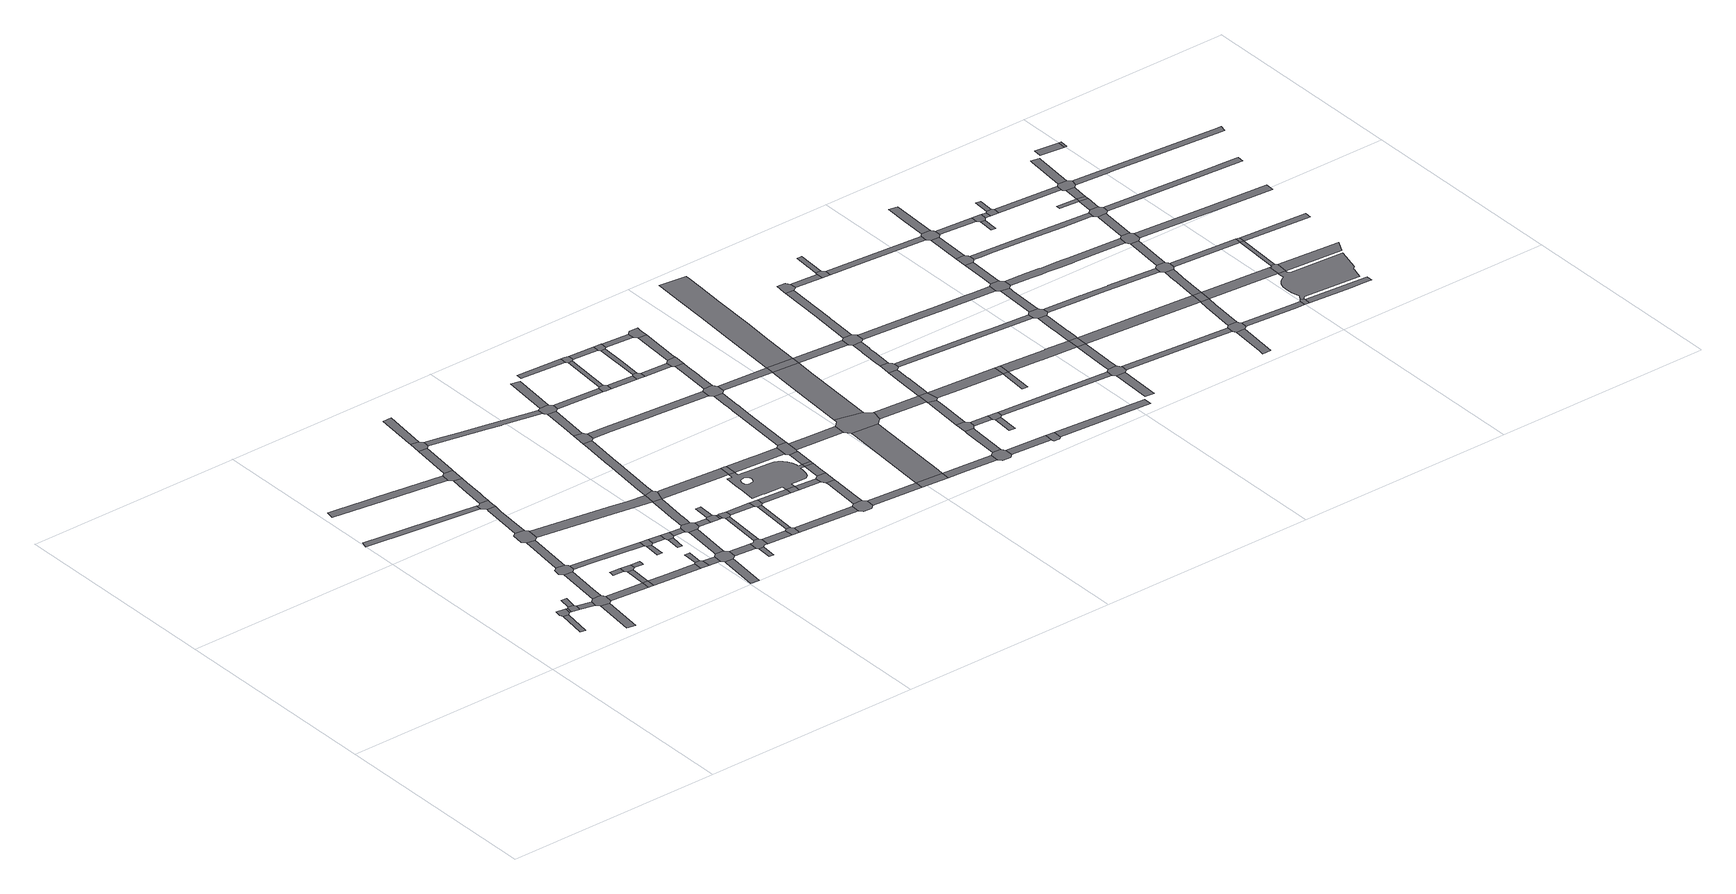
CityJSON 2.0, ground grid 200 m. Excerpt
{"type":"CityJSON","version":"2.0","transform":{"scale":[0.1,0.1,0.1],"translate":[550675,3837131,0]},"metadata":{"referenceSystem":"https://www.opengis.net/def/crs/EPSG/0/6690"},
"CityObjects":{
"road1":{"type":"Road","attributes":{"RoadStructureAttribute.sectionType":"1"},"geometry":[{"type":"MultiSurface","lod":"1","boundaries":[[[0,1,2,3]]]}]},
"road2":{"type":"Road","geometry":[{"type":"MultiSurface","lod":"1","boundaries":[[[4,5,0,3,6,7]]]}]},
"road3":{"type":"Road","attributes":{"RoadStructureAttribute.sectionType":"1"},"geometry":[{"type":"MultiSurface","lod":"1","boundaries":[[[7,6,8,9]]]}]},
"road4":{"type":"Road","geometry":[{"type":"MultiSurface","lod":"1","boundaries":[[[10,9,8,11,12,13]]]}]},
"road5":{"type":"Road","geometry":[{"type":"MultiSurface","lod":"1","boundaries":[[[14,15,10,13]]]}]},
"road6":{"type":"Road","attributes":{"RoadStructureAttribute.sectionType":"1"},"geometry":[{"type":"MultiSurface","lod":"1","boundaries":[[[12,11,16,17]]]}]},
"road7":{"type":"Road","attributes":{"RoadStructureAttribute.sectionType":"1"},"geometry":[{"type":"MultiSurface","lod":"1","boundaries":[[[18,19,20,21]]]}]},
"road8":{"type":"Road","geometry":[{"type":"MultiSurface","lod":"1","boundaries":[[[22,17,16,23,18,21,24,25,26,27]]]}]},
"road9":{"type":"Road","attributes":{"RoadStructureAttribute.sectionType":"1"},"geometry":[{"type":"MultiSurface","lod":"1","boundaries":[[[28,22,27,29,30,31]]]}]},
"road10":{"type":"Road","attributes":{"RoadStructureAttribute.sectionType":"1"},"geometry":[{"type":"MultiSurface","lod":"1","boundaries":[[[32,33,34,35,36,37,38]]]}]},
"road11":{"type":"Road","geometry":[{"type":"MultiSurface","lod":"1","boundaries":[[[39,40,41,42,43,44,28,31,45,46,47,48,49,50]]]}]},
"road12":{"type":"Road","attributes":{"RoadStructureAttribute.sectionType":"1"},"geometry":[{"type":"MultiSurface","lod":"1","boundaries":[[[25,24,51,52,53]]]}]},
"road13":{"type":"Road","attributes":{"RoadStructureAttribute.sectionType":"1"},"geometry":[{"type":"MultiSurface","lod":"1","boundaries":[[[54,55,56,57,58,59,60,61,62]]]}]},
"road14":{"type":"Road","attributes":{"RoadStructureAttribute.sectionType":"1"},"geometry":[{"type":"MultiSurface","lod":"1","boundaries":[[[63,39,50,64]]]}]},
"road15":{"type":"Road","geometry":[{"type":"MultiSurface","lod":"1","boundaries":[[[53,52,65,66]]]}]},
"road16":{"type":"Road","attributes":{"RoadStructureAttribute.sectionType":"1"},"geometry":[{"type":"MultiSurface","lod":"1","boundaries":[[[67,68,69,70,71]]]}]},
"road17":{"type":"Road","geometry":[{"type":"MultiSurface","lod":"1","boundaries":[[[72,73,74,75,76,77,78,63,64,79,80,81,82,83,84,85,86]]]}]},
"road18":{"type":"Road","attributes":{"RoadStructureAttribute.sectionType":"1"},"geometry":[{"type":"MultiSurface","lod":"1","boundaries":[[[87,53,66,88]]]}]},
"road19":{"type":"Road","geometry":[{"type":"MultiSurface","lod":"1","boundaries":[[[71,70,87,88,89,90]]]}]},
"road20":{"type":"Road","attributes":{"RoadStructureAttribute.sectionType":"1"},"geometry":[{"type":"MultiSurface","lod":"1","boundaries":[[[91,92,93,94,72,86,95,96,97]]]}]},
"road21":{"type":"Road","attributes":{"RoadStructureAttribute.sectionType":"1"},"geometry":[{"type":"MultiSurface","lod":"1","boundaries":[[[47,46,98,99,100]]]}]},
"road22":{"type":"Road","geometry":[{"type":"MultiSurface","lod":"1","boundaries":[[[101,102,103,90,89]]]}]},
"road23":{"type":"Road","attributes":{"RoadStructureAttribute.sectionType":"1"},"geometry":[{"type":"MultiSurface","lod":"1","boundaries":[[[104,66,65,105,106,107]]]}]},
"road24":{"type":"Road","geometry":[{"type":"MultiSurface","lod":"1","boundaries":[[[108,109,38,37,110,91,97,111,112,113]]]}]},
"road25":{"type":"Road","attributes":{"RoadStructureAttribute.sectionType":"1"},"geometry":[{"type":"MultiSurface","lod":"1","boundaries":[[[114,115,116,108,113,117,118,119,120,121,122]]]}]},
"road26":{"type":"Road","geometry":[{"type":"MultiSurface","lod":"1","boundaries":[[[123,124,125,126]]]}]},
"road27":{"type":"Road","geometry":[{"type":"MultiSurface","lod":"1","boundaries":[[[127,62,61,114,122,128]]]}]},
"road28":{"type":"Road","geometry":[{"type":"MultiSurface","lod":"1","boundaries":[[[129,107,106,130,131,132,133]]]}]},
"road29":{"type":"Road","geometry":[{"type":"MultiSurface","lod":"1","boundaries":[[[100,99,123,126,134,135]]]}]},
"road30":{"type":"Road","geometry":[{"type":"MultiSurface","lod":"1","boundaries":[[[136,137,129,133]]]}]},
"road31":{"type":"Road","attributes":{"RoadStructureAttribute.sectionType":"1"},"geometry":[{"type":"MultiSurface","lod":"1","boundaries":[[[132,131,138,139]]]}]},
"road32":{"type":"Road","attributes":{"RoadStructureAttribute.sectionType":"1"},"geometry":[{"type":"MultiSurface","lod":"1","boundaries":[[[140,127,128,141,142,143]]]}]},
"road33":{"type":"Road","attributes":{"RoadStructureAttribute.sectionType":"1"},"geometry":[{"type":"MultiSurface","lod":"1","boundaries":[[[144,145,82,81,146,147,148,149]]]}]},
"road34":{"type":"Road","attributes":{"RoadStructureAttribute.sectionType":"1"},"geometry":[{"type":"MultiSurface","lod":"1","boundaries":[[[150,151,152,153,154,155]]]}]},
"road35":{"type":"Road","attributes":{"RoadStructureAttribute.sectionType":"1"},"geometry":[{"type":"MultiSurface","lod":"1","boundaries":[[[156,135,134,157,158,159]]]}]},
"road36":{"type":"Road","geometry":[{"type":"MultiSurface","lod":"1","boundaries":[[[160,161,162,163]]]}]},
"road37":{"type":"Road","geometry":[{"type":"MultiSurface","lod":"1","boundaries":[[[159,158,160,163,164,165]]]}]},
"road38":{"type":"Road","geometry":[{"type":"MultiSurface","lod":"1","boundaries":[[[166,140,143,167,168,169,170]]]}]},
"road39":{"type":"Road","geometry":[{"type":"MultiSurface","lod":"1","boundaries":[[[171,139,138,150,155,172,173,174,175,176,177]]]}]},
"road40":{"type":"Road","attributes":{"RoadStructureAttribute.sectionType":"1"},"geometry":[{"type":"MultiSurface","lod":"1","boundaries":[[[165,164,178,179]]]}]},
"road41":{"type":"Road","attributes":{"RoadStructureAttribute.sectionType":"1"},"geometry":[{"type":"MultiSurface","lod":"1","boundaries":[[[180,181,166,170,182]]]}]},
"road42":{"type":"Road","attributes":{"RoadStructureAttribute.sectionType":"1"},"geometry":[{"type":"MultiSurface","lod":"1","boundaries":[[[183,184,171,177,185,186,187]]]}]},
"road43":{"type":"Road","attributes":{"RoadStructureAttribute.sectionType":"1"},"geometry":[{"type":"MultiSurface","lod":"1","boundaries":[[[175,174,188,189]]]}]},
"road44":{"type":"Road","geometry":[{"type":"MultiSurface","lod":"1","boundaries":[[[190,191,179,178,192,183,187,193,194,195]]]}]},
"road45":{"type":"Road","geometry":[{"type":"MultiSurface","lod":"1","boundaries":[[[196,197,198,199]]]}]},
"road46":{"type":"Road","attributes":{"RoadStructureAttribute.sectionType":"1"},"geometry":[{"type":"MultiSurface","lod":"1","boundaries":[[[148,200,201,202,190,195,203,204,205,206,207]]]}]},
"road47":{"type":"Road","geometry":[{"type":"MultiSurface","lod":"1","boundaries":[[[208,209,189,188,196,199,210,211,212,213]]]}]},
"road48":{"type":"Road","attributes":{"RoadStructureAttribute.sectionType":"1"},"geometry":[{"type":"MultiSurface","lod":"1","boundaries":[[[194,193,214,215]]]}]},
"road49":{"type":"Road","geometry":[{"type":"MultiSurface","lod":"1","boundaries":[[[216,215,214,217,218,219]]]}]},
"road50":{"type":"Road","attributes":{"RoadStructureAttribute.sectionType":"1"},"geometry":[{"type":"MultiSurface","lod":"1","boundaries":[[[220,208,213,221]]]}]},
"road51":{"type":"Road","geometry":[{"type":"MultiSurface","lod":"1","boundaries":[[[222,223,224,149,148,207,225]]]}]},
"road52":{"type":"Road","geometry":[{"type":"MultiSurface","lod":"1","boundaries":[[[226,227,228,216,219]]]}]},
"road53":{"type":"Road","attributes":{"RoadStructureAttribute.sectionType":"1"},"geometry":[{"type":"MultiSurface","lod":"1","boundaries":[[[218,217,229,230]]]}]},
"road54":{"type":"Road","attributes":{"RoadStructureAttribute.sectionType":"1"},"geometry":[{"type":"MultiSurface","lod":"1","boundaries":[[[212,211,231,232]]]}]},
"road55":{"type":"Road","attributes":{"RoadStructureAttribute.sectionType":"1"},"geometry":[{"type":"MultiSurface","lod":"1","boundaries":[[[233,234,235,236,237,169,168,238,239,240,241,242,243,244]]]}]},
"road56":{"type":"Road","geometry":[{"type":"MultiSurface","lod":"1","boundaries":[[[245,246,230,229,220,221,247,248]]]}]},
"road57":{"type":"Road","attributes":{"RoadStructureAttribute.sectionType":"1"},"geometry":[{"type":"MultiSurface","lod":"1","boundaries":[[[249,250,251,252,253,149,224,254,255,256,257,258,259,260,261]]]}]},
"road58":{"type":"Road","geometry":[{"type":"MultiSurface","lod":"1","boundaries":[[[262,232,231,263,264,265]]]}]},
"road59":{"type":"Road","attributes":{"RoadStructureAttribute.sectionType":"1"},"geometry":[{"type":"MultiSurface","lod":"1","boundaries":[[[248,247,266,267]]]}]},
"road60":{"type":"Road","attributes":{"RoadStructureAttribute.sectionType":"1"},"geometry":[{"type":"MultiSurface","lod":"1","boundaries":[[[268,262,265,269]]]}]},
"road61":{"type":"Road","attributes":{"RoadStructureAttribute.sectionType":"1"},"geometry":[{"type":"MultiSurface","lod":"1","boundaries":[[[270,225,207,271,272,273,274]]]}]},
"road62":{"type":"Road","geometry":[{"type":"MultiSurface","lod":"1","boundaries":[[[267,266,268,269,275,276,277]]]}]},
"road63":{"type":"Road","geometry":[{"type":"MultiSurface","lod":"1","boundaries":[[[278,249,261,279,280,281,282,283]]]}]},
"road64":{"type":"Road","attributes":{"RoadStructureAttribute.sectionType":"1"},"geometry":[{"type":"MultiSurface","lod":"1","boundaries":[[[264,263,284,285]]]}]},
"road65":{"type":"Road","attributes":{"RoadStructureAttribute.sectionType":"1"},"geometry":[{"type":"MultiSurface","lod":"1","boundaries":[[[286,287,278,283,288]]]}]},
"road66":{"type":"Road","attributes":{"RoadStructureAttribute.sectionType":"1"},"geometry":[{"type":"MultiSurface","lod":"1","boundaries":[[[277,276,289,290]]]}]},
"road67":{"type":"Road","geometry":[{"type":"MultiSurface","lod":"1","boundaries":[[[291,292,244,243,293,286,288,294,295,296]]]}]},
"road68":{"type":"Road","geometry":[{"type":"MultiSurface","lod":"1","boundaries":[[[297,274,273,298,299]]]}]},
"road69":{"type":"Road","attributes":{"RoadStructureAttribute.sectionType":"1"},"geometry":[{"type":"MultiSurface","lod":"1","boundaries":[[[300,301,292,291,302,303]]]}]},
"road70":{"type":"Road","geometry":[{"type":"MultiSurface","lod":"1","boundaries":[[[290,289,304,305]]]}]},
"road71":{"type":"Road","geometry":[{"type":"MultiSurface","lod":"1","boundaries":[[[306,298,273,307,308,309,310,311,312,313,314,315,290,305,316,317,318,319,320,321,322,323,324,325,326,327,328,329,330,331,332,333,334,335],[336,337,338,339,340,341,342,343,344,345,346,347,348,349,350,351,352,353,354,355,356,357,358,359,360,361]]]}]},
"road72":{"type":"Road","geometry":[{"type":"MultiSurface","lod":"1","boundaries":[[[362,285,284,363,364,365,366,367]]]}]},
"road73":{"type":"Road","attributes":{"RoadStructureAttribute.sectionType":"1"},"geometry":[{"type":"MultiSurface","lod":"1","boundaries":[[[305,304,368,369]]]}]},
"road74":{"type":"Road","attributes":{"RoadStructureAttribute.sectionType":"1"},"geometry":[{"type":"MultiSurface","lod":"1","boundaries":[[[296,295,370,371]]]}]},
"road75":{"type":"Road","attributes":{"RoadStructureAttribute.sectionType":"1"},"geometry":[{"type":"MultiSurface","lod":"1","boundaries":[[[372,373,299,298,374,375]]]}]},
"road76":{"type":"Road","attributes":{"RoadStructureAttribute.sectionType":"1"},"geometry":[{"type":"MultiSurface","lod":"1","boundaries":[[[376,377,362,367,378,379,380,381]]]}]},
"road77":{"type":"Road","attributes":{"RoadStructureAttribute.sectionType":"1"},"geometry":[{"type":"MultiSurface","lod":"1","boundaries":[[[382,383,281,280,384,385,386,387,388,389]]]}]},
"road78":{"type":"Road","geometry":[{"type":"MultiSurface","lod":"1","boundaries":[[[390,391,369,368,376,381,392]]]}]},
"road79":{"type":"Road","attributes":{"RoadStructureAttribute.sectionType":"1"},"geometry":[{"type":"MultiSurface","lod":"1","boundaries":[[[325,390,392,393,394]]]}]},
"road80":{"type":"Road","attributes":{"RoadStructureAttribute.sectionType":"1"},"geometry":[{"type":"MultiSurface","lod":"1","boundaries":[[[395,396,397,398]]]}]},
"road81":{"type":"Road","geometry":[{"type":"MultiSurface","lod":"1","boundaries":[[[326,325,394,399]]]}]},
"road82":{"type":"Road","attributes":{"RoadStructureAttribute.sectionType":"1"},"geometry":[{"type":"MultiSurface","lod":"1","boundaries":[[[366,365,400,401]]]}]},
"road83":{"type":"Road","geometry":[{"type":"MultiSurface","lod":"1","boundaries":[[[402,371,370,403,404,405,406]]]}]},
"road84":{"type":"Road","attributes":{"RoadStructureAttribute.sectionType":"1"},"geometry":[{"type":"MultiSurface","lod":"1","boundaries":[[[407,326,399,408]]]}]},
"road85":{"type":"Road","geometry":[{"type":"MultiSurface","lod":"1","boundaries":[[[409,410,375,374,411,407,408,412,413,414,415,416,417,418]]]}]},
"road86":{"type":"Road","attributes":{"RoadStructureAttribute.sectionType":"1"},"geometry":[{"type":"MultiSurface","lod":"1","boundaries":[[[419,420,402,406]]]}]},
"road87":{"type":"Road","attributes":{"RoadStructureAttribute.sectionType":"1"},"geometry":[{"type":"MultiSurface","lod":"1","boundaries":[[[405,404,421,422]]]}]},
"road88":{"type":"Road","geometry":[{"type":"MultiSurface","lod":"1","boundaries":[[[423,398,397,420,419,424,425]]]}]},
"road89":{"type":"Road","attributes":{"RoadStructureAttribute.sectionType":"1"},"geometry":[{"type":"MultiSurface","lod":"1","boundaries":[[[426,427,428,429,430,431,432,409,418,433,434,435,436,437,438,439,440]]]}]},
"road90":{"type":"Road","geometry":[{"type":"MultiSurface","lod":"1","boundaries":[[[441,422,421,442,443,444,445]]]}]},
"road91":{"type":"Road","attributes":{"RoadStructureAttribute.sectionType":"1"},"geometry":[{"type":"MultiSurface","lod":"1","boundaries":[[[446,447,448,415,414,449,450]]]}]},
"road92":{"type":"Road","geometry":[{"type":"MultiSurface","lod":"1","boundaries":[[[401,400,451,452]]]}]},
"road93":{"type":"Road","attributes":{"RoadStructureAttribute.sectionType":"1"},"geometry":[{"type":"MultiSurface","lod":"1","boundaries":[[[425,424,453,454]]]}]},
"road94":{"type":"Road","attributes":{"RoadStructureAttribute.sectionType":"1"},"geometry":[{"type":"MultiSurface","lod":"1","boundaries":[[[455,456,457,441,445]]]}]},
"road95":{"type":"Road","geometry":[{"type":"MultiSurface","lod":"1","boundaries":[[[458,389,388,459,426,440,460,461,462,463]]]}]},
"road96":{"type":"Road","attributes":{"RoadStructureAttribute.sectionType":"1"},"geometry":[{"type":"MultiSurface","lod":"1","boundaries":[[[444,443,464,465]]]}]},
"road97":{"type":"Road","geometry":[{"type":"MultiSurface","lod":"1","boundaries":[[[454,453,457,456,466,467]]]}]},
"road98":{"type":"Road","attributes":{"function":"2","RoadStructureAttribute.sectionType":"1"},"geometry":[{"type":"MultiSurface","lod":"1","boundaries":[[[468,469,470,401,452,471,472,473]]]}]},
"road99":{"type":"Road","attributes":{"RoadStructureAttribute.sectionType":"1"},"geometry":[{"type":"MultiSurface","lod":"1","boundaries":[[[474,475,476,477,458,463,478,479,480,481,482,483]]]}]},
"road100":{"type":"Road","geometry":[{"type":"MultiSurface","lod":"1","boundaries":[[[484,485,465,464,486,474,483]]]}]},
"road101":{"type":"Road","attributes":{"RoadStructureAttribute.sectionType":"1"},"geometry":[{"type":"MultiSurface","lod":"1","boundaries":[[[487,467,466,488,489]]]}]},
"road102":{"type":"Road","attributes":{"RoadStructureAttribute.sectionType":"1"},"geometry":[{"type":"MultiSurface","lod":"1","boundaries":[[[490,452,451,491,492,493]]]}]},
"road103":{"type":"Road","geometry":[{"type":"MultiSurface","lod":"1","boundaries":[[[494,495,496,450,449,468,473,497,498,499,500,501,502]]]}]},
"road104":{"type":"Road","attributes":{"RoadStructureAttribute.sectionType":"1"},"geometry":[{"type":"MultiSurface","lod":"1","boundaries":[[[503,504,485,484,505,506]]]}]},
"road105":{"type":"Road","attributes":{"RoadStructureAttribute.sectionType":"1"},"geometry":[{"type":"MultiSurface","lod":"1","boundaries":[[[462,461,507,508]]]}]},
"road106":{"type":"Road","geometry":[{"type":"MultiSurface","lod":"1","boundaries":[[[509,510,511,489,488,503,506,512,513,514]]]}]},
"road107":{"type":"Road","attributes":{"function":"2","RoadStructureAttribute.sectionType":"1"},"geometry":[{"type":"MultiSurface","lod":"1","boundaries":[[[507,515,516,494,502,517,518,519]]]}]},
"road108":{"type":"Road","geometry":[{"type":"MultiSurface","lod":"1","boundaries":[[[520,493,492,521,522,523,524,525]]]}]},
"road109":{"type":"Road","attributes":{"RoadStructureAttribute.sectionType":"1"},"geometry":[{"type":"MultiSurface","lod":"1","boundaries":[[[526,527,520,525,528,529]]]}]},
"road110":{"type":"Road","geometry":[{"type":"MultiSurface","lod":"1","boundaries":[[[508,507,519,530]]]}]},
"road111":{"type":"Road","attributes":{"RoadStructureAttribute.sectionType":"1"},"geometry":[{"type":"MultiSurface","lod":"1","boundaries":[[[500,499,531,532]]]}]},
"road112":{"type":"Road","geometry":[{"type":"MultiSurface","lod":"1","boundaries":[[[533,526,529,534,535,536,537,538]]]}]},
"road113":{"type":"Road","attributes":{"RoadStructureAttribute.sectionType":"1"},"geometry":[{"type":"MultiSurface","lod":"1","boundaries":[[[524,523,539,540]]]}]},
"road114":{"type":"Road","attributes":{"RoadStructureAttribute.sectionType":"1"},"geometry":[{"type":"MultiSurface","lod":"1","boundaries":[[[541,533,538,542,543,544,545]]]}]},
"road115":{"type":"Road","attributes":{"RoadStructureAttribute.sectionType":"1"},"geometry":[{"type":"MultiSurface","lod":"1","boundaries":[[[536,535,546,547]]]}]},
"road116":{"type":"Road","geometry":[{"type":"MultiSurface","lod":"1","boundaries":[[[532,531,548,541,545,549,550,551]]]}]},
"road117":{"type":"Road","geometry":[{"type":"MultiSurface","lod":"1","boundaries":[[[552,553,554,555,556]]]}]},
"road118":{"type":"Road","attributes":{"function":"2","RoadStructureAttribute.sectionType":"1"},"geometry":[{"type":"MultiSurface","lod":"1","boundaries":[[[557,558,559,560,508,530,561,562,563,564,565,566]]]}]},
"road119":{"type":"Road","geometry":[{"type":"MultiSurface","lod":"1","boundaries":[[[547,546,556,555,567,568]]]}]},
"road120":{"type":"Road","geometry":[{"type":"MultiSurface","lod":"1","boundaries":[[[540,539,569,570,571,572,573]]]}]},
"road121":{"type":"Road","attributes":{"RoadStructureAttribute.sectionType":"1"},"geometry":[{"type":"MultiSurface","lod":"1","boundaries":[[[530,519,574,575,576]]]}]},
"road122":{"type":"Road","attributes":{"RoadStructureAttribute.sectionType":"1"},"geometry":[{"type":"MultiSurface","lod":"1","boundaries":[[[577,578,579,532,551,580,581,582,583,584]]]}]},
"road123":{"type":"Road","geometry":[{"type":"MultiSurface","lod":"1","boundaries":[[[585,586,587,577,584,588,589,590,591,592]]]}]},
"road124":{"type":"Road","attributes":{"RoadStructureAttribute.sectionType":"1"},"geometry":[{"type":"MultiSurface","lod":"1","boundaries":[[[593,594,595,596,585,592,597,598,599,600,601]]]}]},
"road125":{"type":"Road","attributes":{"RoadStructureAttribute.sectionType":"1"},"geometry":[{"type":"MultiSurface","lod":"1","boundaries":[[[551,550,602,603,604,605,606,607]]]}]},
"road126":{"type":"Road","geometry":[{"type":"MultiSurface","lod":"1","boundaries":[[[608,609,576,575,593,601,610,611,612,613,614,615]]]}]},
"road127":{"type":"Road","attributes":{"RoadStructureAttribute.sectionType":"1"},"geometry":[{"type":"MultiSurface","lod":"1","boundaries":[[[573,572,616,617]]]}]},
"road128":{"type":"Road","attributes":{"RoadStructureAttribute.sectionType":"1"},"geometry":[{"type":"MultiSurface","lod":"1","boundaries":[[[618,619,620,608,615,621,622,623,624]]]}]},
"road129":{"type":"Road","attributes":{"RoadStructureAttribute.sectionType":"1"},"geometry":[{"type":"MultiSurface","lod":"1","boundaries":[[[606,625,626,627,628]]]}]},
"road130":{"type":"Road","attributes":{"RoadStructureAttribute.sectionType":"1"},"geometry":[{"type":"MultiSurface","lod":"1","boundaries":[[[568,567,629,630,631]]]}]},
"road131":{"type":"Road","geometry":[{"type":"MultiSurface","lod":"1","boundaries":[[[607,606,628,632]]]}]},
"road132":{"type":"Road","geometry":[{"type":"MultiSurface","lod":"1","boundaries":[[[633,634,618,624,635,636,637]]]}]},
"road133":{"type":"Road","attributes":{"RoadStructureAttribute.sectionType":"1"},"geometry":[{"type":"MultiSurface","lod":"1","boundaries":[[[638,639,640,641,590,589,642,643]]]}]},
"road134":{"type":"Road","attributes":{"RoadStructureAttribute.sectionType":"1"},"geometry":[{"type":"MultiSurface","lod":"1","boundaries":[[[636,635,644,645]]]}]},
"road135":{"type":"Road","attributes":{"RoadStructureAttribute.sectionType":"1"},"geometry":[{"type":"MultiSurface","lod":"1","boundaries":[[[646,647,632,628,648,649,650,651,652,653,654]]]}]},
"road136":{"type":"Road","attributes":{"RoadStructureAttribute.sectionType":"1"},"geometry":[{"type":"MultiSurface","lod":"1","boundaries":[[[655,656,657,658,659,612,611,660,661,662,663,664,665]]]}]},
"road137":{"type":"Road","geometry":[{"type":"MultiSurface","lod":"1","boundaries":[[[666,645,644,667,668,669]]]}]},
"road138":{"type":"Road","attributes":{"RoadStructureAttribute.sectionType":"1"},"geometry":[{"type":"MultiSurface","lod":"1","boundaries":[[[670,671,672,673]]]}]},
"road139":{"type":"Road","attributes":{"RoadStructureAttribute.sectionType":"1"},"geometry":[{"type":"MultiSurface","lod":"1","boundaries":[[[674,675,676,666,669,677]]]}]},
"road140":{"type":"Road","geometry":[{"type":"MultiSurface","lod":"1","boundaries":[[[678,679,631,630,680,681,670,673,682,683,684,685,686,687]]]}]},
"road141":{"type":"Road","attributes":{"RoadStructureAttribute.sectionType":"1"},"geometry":[{"type":"MultiSurface","lod":"1","boundaries":[[[653,688,689,690,678,687,691,692,693,694]]]}]},
"road142":{"type":"Road","geometry":[{"type":"MultiSurface","lod":"1","boundaries":[[[654,653,694,695]]]}]},
"road143":{"type":"Road","attributes":{"RoadStructureAttribute.sectionType":"1"},"geometry":[{"type":"MultiSurface","lod":"1","boundaries":[[[696,697,698,699,700,654,695,701,702,703,704,705]]]}]},
"road144":{"type":"Road","attributes":{"RoadStructureAttribute.sectionType":"1"},"geometry":[{"type":"MultiSurface","lod":"1","boundaries":[[[706,668,667,707,708,709]]]}]},
"road145":{"type":"Road","geometry":[{"type":"MultiSurface","lod":"1","boundaries":[[[710,711,712,713,643,642,714,715,696,705,716,717,718,719,720,721,722,723]]]}]},
"road146":{"type":"Road","attributes":{"RoadStructureAttribute.sectionType":"1"},"geometry":[{"type":"MultiSurface","lod":"1","boundaries":[[[724,725,726,727,728,710,723,729,730,731,732]]]}]},
"road147":{"type":"Road","geometry":[{"type":"MultiSurface","lod":"1","boundaries":[[[733,734,665,664,735,724,732,736,737,738,739,740,741]]]}]},
"road148":{"type":"Road","attributes":{"RoadStructureAttribute.sectionType":"1"},"geometry":[{"type":"MultiSurface","lod":"1","boundaries":[[[742,743,684,683,744,745,746]]]}]},
"road149":{"type":"Road","attributes":{"RoadStructureAttribute.sectionType":"1"},"geometry":[{"type":"MultiSurface","lod":"1","boundaries":[[[747,748,733,741,749]]]}]},
"road150":{"type":"Road","geometry":[{"type":"MultiSurface","lod":"1","boundaries":[[[750,747,749,751,752,753,754,755]]]}]},
"road151":{"type":"Road","attributes":{"RoadStructureAttribute.sectionType":"1"},"geometry":[{"type":"MultiSurface","lod":"1","boundaries":[[[756,695,694,757,758,759]]]}]},
"road152":{"type":"Road","attributes":{"RoadStructureAttribute.sectionType":"1"},"geometry":[{"type":"MultiSurface","lod":"1","boundaries":[[[760,750,755,761]]]}]},
"road153":{"type":"Road","geometry":[{"type":"MultiSurface","lod":"1","boundaries":[[[762,763,709,708,764,760,761,765,766,767,768,769,770]]]}]},
"road154":{"type":"Road","attributes":{"RoadStructureAttribute.sectionType":"1"},"geometry":[{"type":"MultiSurface","lod":"1","boundaries":[[[771,772,773,774,775,776,719,718,777,778,779,780,781]]]}]},
"road155":{"type":"Road","attributes":{"RoadStructureAttribute.sectionType":"1"},"geometry":[{"type":"MultiSurface","lod":"1","boundaries":[[[782,783,762,770,784]]]}]},
"road156":{"type":"Road","attributes":{"RoadStructureAttribute.sectionType":"1"},"geometry":[{"type":"MultiSurface","lod":"1","boundaries":[[[785,786,787,788,789,790]]]}]},
"road157":{"type":"Road","attributes":{"RoadStructureAttribute.sectionType":"1"},"geometry":[{"type":"MultiSurface","lod":"1","boundaries":[[[767,766,791,792]]]}]},
"road158":{"type":"Road","geometry":[{"type":"MultiSurface","lod":"1","boundaries":[[[793,794,746,745,795,785,790,796,797,798,799,800]]]}]},
"road159":{"type":"Road","attributes":{"RoadStructureAttribute.sectionType":"1"},"geometry":[{"type":"MultiSurface","lod":"1","boundaries":[[[801,802,803,804,805,806,807,739,738,808,809,810,811,812,813,814,815,816,817]]]}]},
"road160":{"type":"Road","attributes":{"RoadStructureAttribute.sectionType":"1"},"geometry":[{"type":"MultiSurface","lod":"1","boundaries":[[[758,818,793,800,819,820]]]}]},
"road161":{"type":"Road","geometry":[{"type":"MultiSurface","lod":"1","boundaries":[[[821,822,823,824]]]}]},
"road162":{"type":"Road","geometry":[{"type":"MultiSurface","lod":"1","boundaries":[[[825,792,791,821,824,826,827]]]}]},
"road163":{"type":"Road","attributes":{"RoadStructureAttribute.sectionType":"1"},"geometry":[{"type":"MultiSurface","lod":"1","boundaries":[[[828,829,753,752,830,831,832,833,834,835,836,837]]]}]},
"road164":{"type":"Road","geometry":[{"type":"MultiSurface","lod":"1","boundaries":[[[759,758,820,838]]]}]},
"road165":{"type":"Road","attributes":{"RoadStructureAttribute.sectionType":"1"},"geometry":[{"type":"MultiSurface","lod":"1","boundaries":[[[827,826,839,840]]]}]},
"road166":{"type":"Road","attributes":{"RoadStructureAttribute.sectionType":"1"},"geometry":[{"type":"MultiSurface","lod":"1","boundaries":[[[841,842,843,759,838,844,845,846]]]}]},
"road167":{"type":"Road","geometry":[{"type":"MultiSurface","lod":"1","boundaries":[[[847,840,839,848,849,850]]]}]},
"road168":{"type":"Road","attributes":{"RoadStructureAttribute.sectionType":"1"},"geometry":[{"type":"MultiSurface","lod":"1","boundaries":[[[851,798,797,852,853,854]]]}]},
"road169":{"type":"Road","geometry":[{"type":"MultiSurface","lod":"1","boundaries":[[[855,856,847,850]]]}]},
"road170":{"type":"Road","geometry":[{"type":"MultiSurface","lod":"1","boundaries":[[[857,858,781,780,859,841,846,860,861,862,863,864]]]}]},
"road171":{"type":"Road","attributes":{"RoadStructureAttribute.sectionType":"1"},"geometry":[{"type":"MultiSurface","lod":"1","boundaries":[[[865,857,864,866]]]}]},
"road172":{"type":"Road","attributes":{"RoadStructureAttribute.sectionType":"1"},"geometry":[{"type":"MultiSurface","lod":"1","boundaries":[[[838,820,867,868,869]]]}]},
"road173":{"type":"Road","geometry":[{"type":"MultiSurface","lod":"1","boundaries":[[[870,871,872,817,816,873,874,865,866,875,876,877,878,879]]]}]},
"road174":{"type":"Road","geometry":[{"type":"MultiSurface","lod":"1","boundaries":[[[880,854,853,881,882]]]}]},
"road175":{"type":"Road","attributes":{"RoadStructureAttribute.sectionType":"1"},"geometry":[{"type":"MultiSurface","lod":"1","boundaries":[[[883,849,848,884,885,886]]]}]},
"road176":{"type":"Road","attributes":{"RoadStructureAttribute.sectionType":"1"},"geometry":[{"type":"MultiSurface","lod":"1","boundaries":[[[887,888,870,879,889,890]]]}]},
"road177":{"type":"Road","geometry":[{"type":"MultiSurface","lod":"1","boundaries":[[[891,892,893,894]]]}]},
"road178":{"type":"Road","attributes":{"RoadStructureAttribute.sectionType":"1"},"geometry":[{"type":"MultiSurface","lod":"1","boundaries":[[[862,861,895,896]]]}]},
"road179":{"type":"Road","geometry":[{"type":"MultiSurface","lod":"1","boundaries":[[[897,898,899,900,837,836,901,902,887,890,903,904,905,906,907,908,909,910]]]}]},
"road180":{"type":"Road","attributes":{"RoadStructureAttribute.sectionType":"1"},"geometry":[{"type":"MultiSurface","lod":"1","boundaries":[[[893,897,910,911]]]}]},
"road181":{"type":"Road","geometry":[{"type":"MultiSurface","lod":"1","boundaries":[[[894,893,911,912]]]}]},
"road182":{"type":"Road","geometry":[{"type":"MultiSurface","lod":"1","boundaries":[[[913,914,915,869,868,916,917,918,919,920,921,922]]]}]},
"road183":{"type":"Road","attributes":{"RoadStructureAttribute.sectionType":"1"},"geometry":[{"type":"MultiSurface","lod":"1","boundaries":[[[882,881,923,924,925,926,927]]]}]},
"road184":{"type":"Road","attributes":{"RoadStructureAttribute.sectionType":"1"},"geometry":[{"type":"MultiSurface","lod":"1","boundaries":[[[928,929,894,912,930,931]]]}]},
"road185":{"type":"Road","geometry":[{"type":"MultiSurface","lod":"1","boundaries":[[[932,933,934,886,885,935,928,931,936,937,938,939,940,941]]]}]},
"road186":{"type":"Road","attributes":{"RoadStructureAttribute.sectionType":"1"},"geometry":[{"type":"MultiSurface","lod":"1","boundaries":[[[895,913,922,942]]]}]},
"road187":{"type":"Road","geometry":[{"type":"MultiSurface","lod":"1","boundaries":[[[868,943,944,945,946,947,948,949,950,951,952,880,882,953,954,955,956,957,958,959,960,961,962,963,964,965,966,916]]]}]},
"road188":{"type":"Road","attributes":{"RoadStructureAttribute.sectionType":"1"},"geometry":[{"type":"MultiSurface","lod":"1","boundaries":[[[967,968,932,941,969,970]]]}]},
"road189":{"type":"Road","geometry":[{"type":"MultiSurface","lod":"1","boundaries":[[[896,895,942,971]]]}]},
"road190":{"type":"Road","attributes":{"RoadStructureAttribute.sectionType":"1"},"geometry":[{"type":"MultiSurface","lod":"1","boundaries":[[[919,918,972,973]]]}]},
"road191":{"type":"Road","attributes":{"RoadStructureAttribute.sectionType":"1"},"geometry":[{"type":"MultiSurface","lod":"1","boundaries":[[[974,975,878,877,976,977,978,979]]]}]},
"road192":{"type":"Road","attributes":{"RoadStructureAttribute.sectionType":"1"},"geometry":[{"type":"MultiSurface","lod":"1","boundaries":[[[980,981,982,983]]]}]},
"road193":{"type":"Road","attributes":{"RoadStructureAttribute.sectionType":"1"},"geometry":[{"type":"MultiSurface","lod":"1","boundaries":[[[971,942,984,985,986,987]]]}]},
"road194":{"type":"Road","geometry":[{"type":"MultiSurface","lod":"1","boundaries":[[[983,982,988,989]]]}]},
"road195":{"type":"Road","attributes":{"RoadStructureAttribute.sectionType":"1"},"geometry":[{"type":"MultiSurface","lod":"1","boundaries":[[[990,991,992,906,905,993,994,995,996,997]]]}]},
"road196":{"type":"Road","attributes":{"RoadStructureAttribute.sectionType":"1"},"geometry":[{"type":"MultiSurface","lod":"1","boundaries":[[[998,938,937,999,1000,1001,1002,1003]]]}]}
},
"vertices":[
[559,558,0],[519,295,0],[568,288,0],[609,550,0],
[562,647,0],[550,590,0],[634,574,0],[645,631,0],
[651,571,0],[662,627,0],
[681,644,0],[724,556,0],[735,613,0],[728,632,0],
[748,745,0],[701,754,0],
[860,530,0],[871,586,0],
[888,494,0],[843,111,0],[920,97,0],[966,476,0],
[902,612,0],[869,518,0],[995,501,0],[1008,579,0],[1007,581,0],[983,612,0],
[955,1033,0],[997,731,0],[1032,1025,0],[1033,1026,0],
[454,2338,0],[372,2350,0],[18,2394,0],[1,2336,0],[462,2280,0],[1056,2209,0],[1062,2257,0],
[969,1155,0],[969,1149,0],[968,1148,0],[944,1134,0],[936,1128,0],[926,1063,0],[1051,1039,0],[1063,1048,0],[1072,1108,0],[1064,1118,0],[1047,1139,0],[1046,1140,0],
[1017,499,0],[1351,471,0],[1357,550,0],
[705,2830,0],[688,2832,0],[255,2891,0],[210,2897,0],[85,2915,0],[70,2839,0],[542,2774,0],[1122,2693,0],[1132,2772,0],
[1021,1584,0],[1098,1573,0],
[1400,467,0],[1407,546,0],
[1254,835,0],[1253,813,0],[1250,785,0],[1350,777,0],[1353,827,0],
[1041,1751,0],[1019,1736,0],[1014,1733,0],[1008,1728,0],[994,1619,0],[999,1613,0],[1021,1586,0],[1099,1574,0],[1127,1593,0],[1132,1597,0],[1147,1707,0],[1143,1712,0],[1138,1718,0],[1121,1737,0],[1121,1740,0],
[1372,752,0],[1422,749,0],
[1450,769,0],[1453,818,0],
[1091,2166,0],[1089,2151,0],[1088,2146,0],[1079,2077,0],[1160,2078,0],[1168,2141,0],[1170,2157,0],
[1221,1030,0],[1712,969,0],[1719,1035,0],
[1536,761,0],[1539,789,0],[1541,811,0],
[1542,535,0],[1536,455,0],[1849,429,0],[1853,511,0],
[1103,2272,0],[1082,2254,0],[1070,2191,0],[1173,2186,0],[1173,2189,0],[1182,2262,0],
[1151,2658,0],[1133,2518,0],[1103,2273,0],[1192,2345,0],[1194,2354,0],[1195,2369,0],[1197,2382,0],[1221,2580,0],[1229,2648,0],
[1722,949,0],[1710,802,0],[1755,798,0],[1766,939,0],
[1167,2796,0],[1246,2785,0],
[1870,528,0],[1872,427,0],[1926,423,0],[1930,505,0],[1915,523,0],
[1790,958,0],[1798,1026,0],
[1924,664,0],[1879,667,0],
[2030,414,0],[2040,496,0],
[1212,3172,0],[1249,2808,0],[1249,2809,0],[1291,3163,0],
[2027,1567,0],[1860,1594,0],[1862,1482,0],[2010,1458,0],[2174,1432,0],[2188,1542,0],
[2055,383,0],[2053,362,0],[2014,8,0],[2094,1,0],[2133,352,0],[2137,382,0],
[1866,1018,0],[1867,950,0],[1901,946,0],[1909,1013,0],
[1917,920,0],[1902,787,0],[1947,782,0],[1962,918,0],
[1986,939,0],[1994,1003,0],
[1227,3291,0],[1313,3181,0],[1324,3189,0],[1328,3248,0],[1304,3282,0],
[2073,526,0],[2159,399,0],[2168,407,0],[2171,407,0],[2180,485,0],[2170,497,0],[2152,518,0],
[2090,931,0],[2097,991,0],
[1275,3694,0],[1230,3318,0],[1355,3693,0],
[2115,903,0],[2075,549,0],[2155,540,0],[2195,897,0],[2196,898,0],
[2372,391,0],[2378,470,0],
[2128,1021,0],[2106,1000,0],[2112,905,0],[2228,922,0],[2233,982,0],[2208,1010,0],
[2389,369,0],[2379,231,0],[2424,227,0],[2434,366,0],
[2140,1123,0],[2140,1119,0],[2131,1041,0],[2208,1011,0],[2210,1032,0],[2219,1111,0],[2219,1114,0],[2255,1422,0],
[2432,488,0],[2413,467,0],[2455,385,0],[2485,382,0],[2491,461,0],[2474,483,0],
[2341,913,0],[2344,973,0],
[2362,990,0],[2429,907,0],[2432,967,0],[2411,984,0],
[2464,881,0],[2505,880,0],
[2291,1534,0],[2288,1538,0],[2271,1561,0],[2295,1529,0],
[2421,1136,0],[2396,1138,0],[2371,1139,0],
[2449,905,0],[2452,965,0],
[2718,365,0],[2714,444,0],
[2187,3080,0],[2188,3084,0],[1845,3150,0],[1629,3191,0],[1450,3225,0],[1571,3142,0],[1846,3087,0],[1966,3063,0],[1971,3062,0],[2155,3027,0],[2324,2994,0],[2324,3052,0],
[2502,961,0],[2467,964,0],[2528,899,0],[2531,959,0],
[2291,2447,0],[2282,2371,0],[2250,2089,0],[2247,2070,0],[2201,1653,0],[2280,1644,0],[2280,1647,0],[2281,1651,0],[2301,1834,0],[2326,2061,0],[2329,2089,0],[2369,2427,0],[2370,2438,0],
[2739,462,0],[2786,359,0],[2797,437,0],[2778,459,0],
[2751,881,0],[2754,942,0],
[2771,859,0],[2810,857,0],
[2327,1526,0],[2808,1379,0],[2809,1379,0],[2895,1372,0],[2900,1483,0],
[2810,859,0],[2830,876,0],[2833,936,0],
[2306,2582,0],[2378,2443,0],[2402,2461,0],[2407,2542,0],[2392,2563,0],[2385,2573,0],
[3350,316,0],[3351,395,0],
[2348,2960,0],[2321,2721,0],[2426,2953,0],
[3102,854,0],[3106,916,0],
[2439,3070,0],[2359,3069,0],[2331,2983,0],[2450,2970,0],[2461,2978,0],[2467,3038,0],
[2937,1480,0],[2950,1368,0],[2955,1479,0],
[2407,3495,0],[2383,3278,0],[2461,3249,0],[2486,3478,0],
[3183,848,0],[3187,909,0],
[2945,1323,0],[2890,1325,0],[2872,1326,0],[2843,1327,0],[2834,1216,0],[2827,1121,0],[2816,982,0],[2927,975,0],[2937,974,0],[3109,963,0],[3189,956,0],[3241,952,0],[3324,947,0],[3336,952,0],[3359,970,0],[3376,1000,0],[3383,1030,0],[3388,1068,0],[3390,1093,0],[3436,1091,0],[3439,1126,0],[3397,1128,0],[3397,1158,0],[3389,1195,0],[3371,1230,0],[3346,1257,0],[3318,1282,0],[3286,1292,0],[3233,1299,0],[3092,1311,0],[2979,1241,0],[2982,1236,0],[2987,1229,0],[2992,1216,0],[2989,1199,0],[2984,1184,0],[2981,1180,0],[2972,1173,0],[2960,1168,0],[2944,1166,0],[2942,1166,0],[2930,1168,0],[2917,1175,0],[2910,1184,0],[2907,1188,0],[2902,1198,0],[2902,1208,0],[2902,1213,0],[2902,1220,0],[2906,1235,0],[2911,1243,0],[2921,1249,0],[2924,1250,0],[2938,1255,0],[2954,1256,0],[2969,1251,0],
[3385,419,0],[3375,281,0],[3454,278,0],[3486,305,0],[3494,384,0],[3465,416,0],
[3384,832,0],[3388,894,0],
[2893,2946,0],[2898,3006,0],
[3245,1457,0],[3187,1461,0],[3425,1332,0],[3436,1443,0],
[3413,798,0],[3413,771,0],[3471,500,0],[3486,708,0],[3491,765,0],[3492,785,0],
[2937,2499,0],[2583,2528,0],[2577,2448,0],[2968,2418,0],[2980,2417,0],[2982,2417,0],[3504,2377,0],[3508,2457,0],
[3423,921,0],[3399,902,0],[3502,911,0],
[3508,987,0],[3515,1085,0],
[2524,3563,0],[2520,3503,0],[2940,3472,0],[2944,3533,0],
[3518,1120,0],
[3955,270,0],[3961,349,0],
[2919,3025,0],[2925,2944,0],[2975,2940,0],[2979,3000,0],[2960,3022,0],
[3452,1300,0],[3532,1299,0],
[3465,1466,0],[3441,1446,0],[3429,1327,0],[3532,1301,0],[3533,1318,0],[3534,1322,0],[3542,1433,0],[3542,1438,0],[3543,1447,0],[3544,1458,0],
[2995,3453,0],[2955,3451,0],
[3218,2922,0],[3222,2982,0],
[2980,3530,0],[3014,3467,0],[3018,3527,0],
[3532,2345,0],[3520,2185,0],[3519,2173,0],[3513,2101,0],[3512,2089,0],[3512,2087,0],[3505,2004,0],[3563,1714,0],[3582,1957,0],[3592,2084,0],[3592,2089,0],[3593,2102,0],[3599,2169,0],[3599,2179,0],[3613,2339,0],
[3238,3000,0],[3254,2919,0],[3295,2916,0],[3300,2975,0],[3280,2999,0],
[3739,1418,0],[3596,1429,0],[3594,1429,0],[3985,1289,0],[3993,1399,0],
[4205,251,0],[4210,331,0],
[3251,3451,0],[3255,3510,0],
[3294,3220,0],[3307,3429,0],[3266,3426,0],
[3542,2481,0],[3514,2366,0],[3634,2359,0],[3642,2366,0],[3648,2446,0],[3623,2480,0],
[3551,2897,0],[3548,2958,0],
[3327,3445,0],[3331,3505,0],
[4028,1235,0],[4024,1191,0],[3965,406,0],[4214,389,0],[4273,1172,0],[4277,1217,0],
[3573,2881,0],[3574,2880,0],[3557,2666,0],[3547,2543,0],[3626,2537,0],[3632,2616,0],[3636,2666,0],[3636,2668,0],[3648,2822,0],[3652,2874,0],
[3660,2990,0],[3581,2987,0],[3565,2886,0],
[3354,3503,0],[3587,3426,0],[3587,3486,0],
[4388,317,0],[4382,237,0],[4673,215,0],[4676,295,0],
[4047,1481,0],[4044,1443,0],[4019,1421,0],[4306,1241,0],[4328,1259,0],[4334,1264,0],[4357,1371,0],[4342,1372,0],[4295,1422,0],
[3613,3396,0],[3598,3214,0],[3662,3016,0],[3691,3385,0],
[4111,2331,0],[4118,2410,0],
[3621,3516,0],[3600,3495,0],[3591,3486,0],[3696,3453,0],[3699,3488,0],[3701,3510,0],
[4095,2107,0],[4091,2071,0],[4342,2055,0],[4346,2110,0],[4361,2311,0],
[4711,322,0],[4700,180,0],[4779,177,0],[4812,205,0],[4814,284,0],[4790,318,0],
[4739,698,0],[4737,670,0],[4816,665,0],[4819,692,0],
[4366,2391,0],
[4780,1230,0],[4788,1340,0],
[4749,820,0],[4837,711,0],[4847,721,0],[4854,780,0],[4845,791,0],[4828,813,0],
[5188,176,0],[5194,255,0],
[4779,1219,0],[4827,814,0],[4849,1097,0],[4853,1152,0],[4857,1202,0],
[5018,708,0],[5022,767,0],
[4779,1225,0],[4876,1217,0],[4881,1222,0],[4870,1333,0],
[5020,492,0],[5047,489,0],[5073,488,0],[5086,685,0],[5034,682,0],
[4231,3895,0],[4212,3628,0],[4188,3316,0],[4159,2943,0],[4392,2719,0],[4416,3026,0],[4445,3414,0],[4465,3672,0],[4478,3846,0],[4480,3865,0],
[5113,701,0],[5117,760,0],
[5197,150,0],[5247,146,0],[5263,161,0],[5272,170,0],[5278,249,0],
[4830,2276,0],[4831,2275,0],[4837,2354,0],
[4820,1754,0],[4818,1728,0],[4808,1603,0],[4871,1353,0],[4888,1597,0],[4889,1602,0],[4897,1723,0],[4900,1748,0],
[4829,1873,0],[4824,1811,0],[4824,1804,0],[4921,1762,0],[4934,1771,0],[4936,1831,0],[4928,1842,0],[4908,1867,0],
[4858,2244,0],[4849,2134,0],[4847,2114,0],[4832,1913,0],[4924,2064,0],[4927,2115,0],[4929,2135,0],[4935,2216,0],[4938,2244,0],
[4962,1216,0],[5040,1210,0],[5041,1210,0],[5419,1181,0],[5506,1174,0],[5514,1284,0],
[4867,2384,0],[4846,2363,0],[4972,2264,0],[4973,2265,0],[4977,2343,0],[4976,2344,0],[4965,2354,0],[4947,2371,0],
[6134,104,0],[6137,183,0],
[4931,3179,0],[4899,2780,0],[4889,2647,0],[4968,2641,0],[4970,2662,0],[4972,2689,0],[5009,3173,0],
[5487,907,0],[5515,906,0],[5537,904,0],[5556,1170,0],
[5402,679,0],[6159,622,0],[6161,682,0],
[5564,1280,0],
[4940,3299,0],[4933,3205,0],[5045,3197,0],[5043,3260,0],[5019,3292,0],
[5863,1759,0],[5737,1769,0],[5735,1769,0],[5051,1822,0],[6213,1672,0],[6215,1732,0],
[5297,3178,0],[5300,3239,0],
[5990,1248,0],[5988,1248,0],[5571,1169,0],[5639,1164,0],[5641,1164,0],[5876,1146,0],[5878,1145,0],[6212,1120,0],[6218,1230,0],
[6080,2259,0],[6019,2264,0],[5690,2289,0],[5581,2297,0],[5323,2316,0],[5063,2257,0],[5418,2230,0],[5576,2217,0],[5759,2203,0],[6234,2166,0],[6239,2247,0],
[5303,3266,0],[5374,3172,0],[5379,3233,0],[5353,3262,0],
[6187,592,0],[6169,214,0],[6249,204,0],[6267,588,0],
[5325,3525,0],[5312,3361,0],[5310,3341,0],[5370,3522,0],
[6193,710,0],[6170,691,0],[6167,614,0],[6185,594,0],[6297,610,0],[6299,612,0],[6302,672,0],[6300,672,0],[6274,704,0],[6273,705,0],
[6198,820,0],[6198,818,0],[6194,730,0],[6273,725,0],[6278,814,0],[6278,817,0],[6295,1114,0],
[6300,1225,0],
[6239,1637,0],[6235,1551,0],[6229,1443,0],[6226,1386,0],[6219,1250,0],[6300,1246,0],[6305,1349,0],[6305,1350,0],[6317,1589,0],[6319,1635,0],
[5805,3200,0],[5685,3149,0],[6285,3103,0],[6289,3163,0],
[6246,1763,0],[6236,1753,0],[6225,1741,0],[6218,1735,0],[6216,1672,0],[6221,1664,0],[6340,1650,0],[6352,1659,0],[6355,1661,0],[6357,1720,0],[6354,1721,0],[6344,1732,0],[6330,1748,0],[6325,1753,0],
[6265,2142,0],[6266,2141,0],[6265,2129,0],[6262,2085,0],[6246,1770,0],[6325,1758,0],[6341,2082,0],[6344,2115,0],[6345,2129,0],
[6270,2273,0],[6241,2248,0],[6236,2166,0],[6345,2135,0],[6377,2154,0],[6378,2155,0],[6382,2235,0],[6350,2267,0],[6350,2268,0],
[7310,593,0],[6869,629,0],[6869,569,0],[7307,533,0],[7311,594,0],
[6288,2613,0],[6276,2381,0],[6367,2608,0],
[6294,2733,0],[6386,2626,0],[6397,2637,0],[6401,2693,0],[6391,2705,0],[6373,2729,0],
[6863,1180,0],[6864,1069,0],[7386,1028,0],[7397,1139,0],
[6311,3067,0],[6390,3063,0],
[6316,3192,0],[6298,3172,0],[6292,3092,0],[6412,3084,0],[6421,3093,0],[6421,3153,0],[6414,3164,0],[6413,3165,0],[6397,3188,0],
[6971,1673,0],[6969,1673,0],[6858,1682,0],[6794,1686,0],[6715,1693,0],[6713,1693,0],[6501,1650,0],[6643,1638,0],[6859,1622,0],[7419,1577,0],[7425,1637,0],
[6340,3633,0],[6328,3412,0],[6420,3622,0],
[7324,501,0],[7289,171,0],[7284,124,0],[7364,121,0],[7368,163,0],[7405,497,0],
[6765,3067,0],[6769,3126,0],
[7339,621,0],[7316,599,0],[7308,530,0],[7425,514,0],[7435,523,0],[7441,583,0],[7434,593,0],[7419,616,0],
[6986,2189,0],[6930,2193,0],[6855,2198,0],[6853,2198,0],[6733,2208,0],[6710,2210,0],[6594,2219,0],[6588,2139,0],[6672,2133,0],[6727,2128,0],[6854,2117,0],[6981,2109,0],[6984,2109,0],[6986,2109,0],[7281,2089,0],[7474,2076,0],[7485,2153,0],
[7375,935,0],[7454,926,0],[7465,1020,0],
[6785,3035,0],[6775,2890,0],[6817,2887,0],[6827,3032,0],
[6844,3120,0],[6853,3060,0],[6857,3119,0],
[7508,2608,0],[6849,2659,0],[6468,2631,0],[6550,2625,0],[6849,2601,0],[7237,2570,0],[7239,2570,0],[7503,2549,0],[7527,2547,0],[7534,2607,0],
[7477,1132,0],
[6904,3056,0],[6907,3115,0],
[7442,1542,0],[7427,1412,0],[7427,1410,0],[7507,1401,0],[7508,1413,0],[7521,1533,0],
[6923,3129,0],[6983,3050,0],[6985,3110,0],[6968,3126,0],
[7938,546,0],[7931,486,0],[7998,481,0],[8002,541,0],
[6979,3274,0],[6934,3278,0],
[7456,1665,0],[7435,1646,0],[7426,1567,0],[7542,1557,0],[7550,1566,0],[7557,1627,0],[7551,1637,0],[7535,1661,0],
[7497,2039,0],[7576,2034,0],
[7465,1021,0],[8123,971,0],[8129,1082,0],
[7517,2183,0],[7494,2157,0],[7490,2152,0],[7475,2075,0],[7496,2040,0],[7576,2038,0],[7586,2045,0],[7609,2063,0],[7615,2144,0],[7596,2171,0],
[8018,565,0],[8042,478,0],[8047,537,0],
[7556,3068,0],[7551,3009,0],[7575,3006,0],[7587,3066,0],
[7553,2513,0],[7551,2498,0],[7631,2489,0],[7633,2510,0],
[7395,2840,0],[7393,2800,0],[7583,2786,0],[7588,2826,0],
[8180,1516,0],[8185,1577,0],
[7567,2636,0],[7567,2633,0],[7544,2613,0],[7536,2607,0],[7529,2544,0],[7535,2536,0],[7655,2529,0],[7664,2537,0],[7666,2537,0],[7671,2597,0],[7670,2599,0],[7664,2607,0],[7648,2627,0],[7646,2629,0],
[7662,2774,0],
[7666,2813,0],
[8153,1099,0],[8152,1089,0],[8151,1080,0],[8193,966,0],[8194,966,0],[8195,966,0],[8206,1075,0],[8197,1086,0],[8190,1093,0],[8189,1095,0],
[8397,451,0],[8472,446,0],[8557,439,0],[8635,433,0],[8640,494,0],
[7604,2975,0],[7602,2960,0],[7680,2951,0],[7683,2968,0],
[7616,3093,0],[7597,3075,0],[7596,3074,0],[7585,2995,0],[7704,2985,0],[7715,2994,0],[7728,3053,0],[7718,3064,0],[7714,3067,0],[7697,3085,0],
[8217,1514,0],
[8123,965,0],[8123,940,0],[8126,905,0],[8101,892,0],[8076,874,0],[8049,837,0],[8034,794,0],[8027,736,0],[8030,676,0],[8046,607,0],[8049,557,0],[8059,567,0],[8066,574,0],[8076,577,0],[8599,536,0],[8626,640,0],[8628,652,0],[8635,660,0],[8655,678,0],[8711,890,0],[8213,923,0],[8203,926,0],[8198,933,0],[8193,948,0],
[7660,3490,0],[7657,3465,0],[7736,3456,0],[7739,3475,0],
[8222,1574,0],
[8731,924,0],[8784,1032,0],
[8273,2094,0],[7632,2142,0],[8171,2021,0],[8279,2013,0],[8876,1967,0],[8880,2047,0],
[7780,3586,0],[7771,3507,0],[7991,3482,0],[8000,3561,0],
[8219,1513,0],[8235,1512,0],[8846,1464,0],[8851,1525,0],
[8016,3480,0],[8025,3558,0],
[8946,2505,0],[8578,2531,0],[8450,2540,0],[7811,2526,0],[8942,2446,0],[8953,2445,0],[8958,2445,0],[8960,2504,0],
[9112,2946,0],[8040,2969,0],[8042,2969,0],[9107,2886,0],[9130,2884,0],[9145,2944,0]
]}
